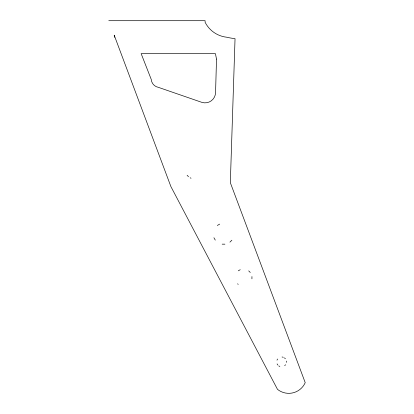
<?xml version="1.0" encoding="UTF-8"?>
<svg xmlns="http://www.w3.org/2000/svg" width="414" height="414" viewBox="0 0 414 414"><rect width="100%" height="100%" fill="white"/><g stroke="black" fill="none" stroke-linecap="round" stroke-linejoin="round"><path stroke-width="0.62" d="M251.929 278.813L251.945 276.578M276.982 360.149L277.587 359.016M284.703 365.686L285.582 364.75M229.92 242.143L231.861 240.229M217.314 225.47L219.684 224.119M238.293 270.813L240.234 269.705M108.778 20.7L205.106 20.7L205.106 22.273A27.495 27.495 0 0 0 226.639 37.208A70.908 70.908 0 0 0 235.043 38.642L230.329 182.677L305.221 382.671A18.004 18.004 0 0 1 277.504 389.372L170.894 186.564L114.197 35.164L114.75 37.301M222.178 244.156L224.905 244.177M282.069 356.987L283.321 357.282M190.14 177.808L191.04 178.217M278.72 365.883L279.848 366.488M188.505 176.706L187.133 175.277M284.454 357.887L285.391 358.767M248.71 270.885L250.279 272.474M237.62 283.802L238.195 284.387M277.106 363.911L277.784 365.003M213.929 237.734L215.28 240.11M286.436 361.086L286.483 362.369M216.512 59.098L215.559 92.695A10.521 10.521 0 0 1 202.115 102.444L158.453 87.37A8.678 8.678 0 0 1 151.255 79.452L141.138 53.613L215.415 53.613L216.512 59.098"/></g></svg>
